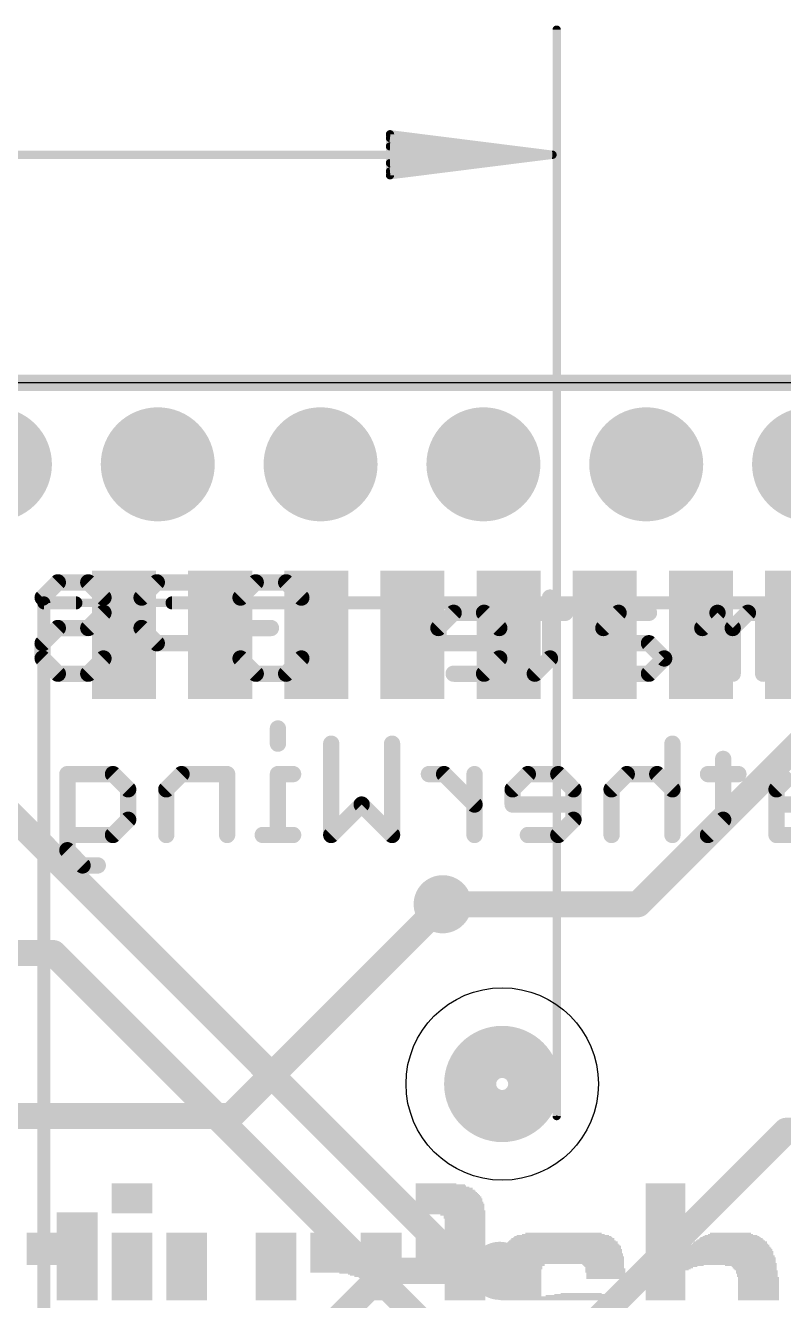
# Model space of a CAD drawing. Extents: x -7.4 to 58.7, y -8.7 to 28.8.
# Drawn here: x 29.69 to 41.51, y 8.55 to 28.43 of the extents above; entities that cross this region are included whole.
import ezdxf

# ---------------------------------------------------------------- set-up
doc = ezdxf.new("R2010")
doc.units = 0
for name, color, linetype in [('1', 12, 'CONTINUOUS'), ('16', 132, 'CONTINUOUS'), ('17', 110, 'CONTINUOUS'), ('18', 110, 'CONTINUOUS'), ('20', 53, 'CONTINUOUS'), ('21', 40, 'CONTINUOUS'), ('22', 6, 'CONTINUOUS'), ('23', 53, 'CONTINUOUS'), ('47', 253, 'CONTINUOUS'), ('51', 253, 'CONTINUOUS')]:
    doc.layers.add(name, color=color, linetype=linetype)

# ---------------------------------------------------------------- blocks, each defined once
blk = doc.blocks.new('ROUNDP')
at = {"const_width": 0.5}
blk.add_lwpolyline([(0, -0.25, 1), (0, 0.25, 1), (0, -0.25)], format="xyb", dxfattribs=at)
blk = doc.blocks.new('RECT')
blk.add_solid([(-0.5, -0.5), (0.5, -0.5), (-0.5, 0.5), (0.5, 0.5)])
blk = doc.blocks.new('ROUNDV')
at = {"const_width": 0.5}
blk.add_lwpolyline([(0, -0.25, 1), (0, 0.25, 1), (0, -0.25)], format="xyb", dxfattribs=at)

msp = doc.modelspace()

# ---------------------------------------------------------------- linework, layer by layer
at = {"layer": '1'}
for points, const_width in [([(50.8, 22.86), (0, 22.86)], 0.254), ([(39.243, 14.732), (41.783, 17.272)], 0.4064), ([(29.083, 16.51), (36.576, 9.017)], 0.4064), ([(36.195, 14.732), (39.243, 14.732)], 0.4064), ([(30.123, 13.97), (28.448, 13.97)], 0.4064), ([(37.223, 6.87), (30.123, 13.97)], 0.4064), ([(37.223, 6.87), (41.553, 11.2)], 0.4064), ([(41.553, 11.2), (47.337, 11.2)], 0.4064), ([(36.576, 9.017), (37.084, 9.017)], 0.4064)]:
    msp.add_lwpolyline(points, dxfattribs=dict(at, const_width=const_width))
at = {"layer": '1', "const_width": 0.2032}
for points in [[(36.195, 14.8336, 1), (36.195, 14.6304)], [(39.243, 14.6304, 1), (39.243, 14.8336)], [(39.1712, 14.8038, 1), (39.3148, 14.6602)], [(30.1948, 14.0418, 1), (30.0512, 13.8982)], [(30.123, 13.8684, 1), (30.123, 14.0716)], [(41.553, 11.3016, 1), (41.553, 11.0984)], [(41.6248, 11.1282, 1), (41.4812, 11.2718)], [(36.576, 9.1186, 1), (36.576, 8.9154)], [(36.5042, 8.9452, 1), (36.6478, 9.0888)], [(37.084, 8.9154, 1), (37.084, 9.1186)]]:
    msp.add_lwpolyline(points, format="xyb", dxfattribs=at)
at = {"layer": '16'}
for points, const_width in [([(50.8, 22.86), (0, 22.86)], 0.254), ([(32.893, 11.43), (36.195, 14.732)], 0.4064), ([(28.448, 11.43), (32.893, 11.43)], 0.4064), ([(35.306, 9.017), (32.639, 6.35)], 0.4064), ([(37.084, 9.017), (35.306, 9.017)], 0.4064)]:
    msp.add_lwpolyline(points, dxfattribs=dict(at, const_width=const_width))
at = {"layer": '16', "const_width": 0.2032}
for points in [[(36.2668, 14.6602, 1), (36.1232, 14.8038)], [(32.8212, 11.5018, 1), (32.9648, 11.3582)], [(32.893, 11.3284, 1), (32.893, 11.5316)], [(35.306, 9.1186, 1), (35.306, 8.9154)], [(35.3778, 8.9452, 1), (35.2342, 9.0888)], [(37.084, 8.9154, 1), (37.084, 9.1186)]]:
    msp.add_lwpolyline(points, format="xyb", dxfattribs=at)
at = {"layer": '20'}
msp.add_line((48.26, 22.86), (2.54, 22.86), dxfattribs=at)
msp.add_circle((37.123, 11.93), 1.5, dxfattribs=at)
at = {"layer": '21', "const_width": 0.2032}
for points in [[(29.973, 3.43), (29.973, 19.43)], [(29.973, 19.43), (30.473, 19.43)], [(31.973, 19.43), (43.973, 19.43)]]:
    msp.add_lwpolyline(points, dxfattribs=at)
at = {"layer": '21', "const_width": 0.1016}
for points in [[(30.0238, 19.43, 1), (29.9222, 19.43)], [(29.973, 19.4808, 1), (29.973, 19.3792)], [(30.473, 19.3792, 1), (30.473, 19.4808)], [(31.973, 19.4808, 1), (31.973, 19.3792)]]:
    msp.add_lwpolyline(points, format="xyb", dxfattribs=at)
at = {"layer": '22', "const_width": 0.254}
for points in [[(29.954, 19.5124), (30.1912, 19.7497)], [(30.1912, 19.7497), (30.6658, 19.7497)], [(30.6658, 19.7497), (30.9031, 19.5124)], [(31.7349, 19.7497), (31.4976, 19.5124)], [(32.4467, 19.7497), (31.7349, 19.7497)], [(32.4467, 18.3261), (32.4467, 19.7497)], [(33.0412, 19.5124), (33.2785, 19.7497)], [(33.2785, 19.7497), (33.753, 19.7497)], [(33.753, 19.7497), (33.9903, 19.5124)], [(30.9031, 19.5124), (30.9031, 19.2752)], [(31.4976, 19.5124), (31.4976, 19.0379)], [(33.9903, 19.5124), (33.9903, 18.5634)], [(37.8693, 19.5124), (37.8693, 18.5634)], [(30.9031, 19.2752), (30.6658, 19.0379)], [(36.3657, 19.2752), (36.1284, 19.0379)], [(36.8402, 19.2752), (36.3657, 19.2752)], [(37.0775, 19.0379), (36.8402, 19.2752)], [(38.1065, 19.2752), (37.632, 19.2752)], [(38.9383, 19.2752), (38.7011, 19.0379)], [(39.4129, 19.2752), (38.9383, 19.2752)], [(40.482, 19.2752), (40.2447, 19.0379)], [(40.7192, 19.0379), (40.482, 19.2752)], [(40.9565, 19.2752), (40.7192, 19.0379)], [(41.1938, 19.2752), (40.9565, 19.2752)], [(41.1938, 18.3261), (41.1938, 19.2752)], [(30.1912, 19.0379), (29.954, 18.8006)], [(30.6658, 19.0379), (30.1912, 19.0379)], [(31.4976, 19.0379), (31.7349, 18.8006)], [(33.0412, 18.5634), (33.0412, 19.0379)], [(33.0412, 19.0379), (33.5157, 19.0379)], [(36.1284, 19.0379), (36.1284, 18.8006)], [(37.0775, 18.5634), (37.0775, 19.0379)], [(38.7011, 19.0379), (38.7011, 18.3261)], [(40.2447, 19.0379), (40.2447, 18.3261)], [(40.7192, 19.0379), (40.7192, 18.3261)], [(29.954, 18.8006), (29.954, 18.5634)], [(31.7349, 18.8006), (32.4467, 18.8006)], [(36.1284, 18.8006), (37.0775, 18.8006)], [(39.4129, 18.8006), (38.7011, 18.8006)], [(39.6502, 18.5634), (39.4129, 18.8006)], [(29.954, 18.5634), (30.1912, 18.3261)], [(30.6658, 18.3261), (30.9031, 18.5634)], [(33.2785, 18.3261), (33.0412, 18.5634)], [(33.9903, 18.5634), (33.753, 18.3261)], [(36.8402, 18.3261), (37.0775, 18.5634)], [(37.8693, 18.5634), (37.632, 18.3261)], [(39.4129, 18.3261), (39.6502, 18.5634)], [(30.1912, 18.3261), (30.6658, 18.3261)], [(33.753, 18.3261), (33.2785, 18.3261)], [(36.3657, 18.3261), (36.8402, 18.3261)], [(38.7011, 18.3261), (39.4129, 18.3261)], [(33.6244, 17.4724), (33.6244, 17.2351)], [(34.4562, 15.8115), (34.4562, 17.2351)], [(35.4052, 17.2351), (35.4052, 15.8115)], [(39.7788, 17.2351), (39.7788, 15.8115)], [(40.5706, 16.9978), (40.5706, 16.0488)], [(30.3399, 15.5742), (30.3399, 16.7606)], [(30.3399, 16.7606), (31.0517, 16.7606)], [(31.0517, 16.7606), (31.289, 16.5233)], [(32.1208, 16.7606), (31.8835, 16.5233)], [(32.8326, 16.7606), (32.1208, 16.7606)], [(32.8326, 15.8115), (32.8326, 16.7606)], [(33.8616, 16.7606), (33.6244, 16.7606)], [(33.6244, 16.7606), (33.6244, 15.8115)], [(36.217, 16.7606), (35.9798, 16.7606)], [(36.6916, 16.286), (36.217, 16.7606)], [(36.6916, 15.8115), (36.6916, 16.7606)], [(37.5234, 16.7606), (37.2861, 16.5233)], [(37.9979, 16.7606), (37.5234, 16.7606)], [(38.2352, 16.5233), (37.9979, 16.7606)], [(39.067, 16.7606), (38.8297, 16.5233)], [(39.5415, 16.7606), (39.067, 16.7606)], [(39.7788, 16.5233), (39.5415, 16.7606)], [(40.8079, 16.7606), (40.3333, 16.7606)], [(41.6397, 16.7606), (41.4024, 16.5233)], [(31.289, 16.5233), (31.289, 16.0488)], [(31.8835, 16.5233), (31.8835, 15.8115)], [(37.2861, 16.5233), (37.2861, 16.286)], [(38.2352, 16.0488), (38.2352, 16.5233)], [(38.8297, 16.5233), (38.8297, 15.8115)], [(41.4024, 16.5233), (41.4024, 15.8115)], [(34.9307, 16.286), (34.4562, 15.8115)], [(35.4052, 15.8115), (34.9307, 16.286)], [(37.2861, 16.286), (38.2352, 16.286)], [(42.1142, 16.286), (41.4024, 16.286)], [(31.289, 16.0488), (31.0517, 15.8115)], [(37.9979, 15.8115), (38.2352, 16.0488)], [(40.5706, 16.0488), (40.3333, 15.8115)], [(31.0517, 15.8115), (30.3399, 15.8115)], [(33.8616, 15.8115), (33.3871, 15.8115)], [(37.5234, 15.8115), (37.9979, 15.8115)], [(41.4024, 15.8115), (42.1142, 15.8115)], [(30.5771, 15.337), (30.3399, 15.5742)], [(30.8144, 15.337), (30.5771, 15.337)]]:
    msp.add_lwpolyline(points, dxfattribs=at)
at = {"layer": '22', "const_width": 0.127}
for points in [[(30.1912, 19.8132, 1), (30.1912, 19.6862)], [(30.2361, 19.7048, 1), (30.1463, 19.7946)], [(30.7107, 19.7946, 1), (30.6209, 19.7048)], [(30.6658, 19.6862, 1), (30.6658, 19.8132)], [(31.7349, 19.8132, 1), (31.7349, 19.6862)], [(31.7798, 19.7048, 1), (31.69, 19.7946)], [(32.5102, 19.7497, 1), (32.3832, 19.7497)], [(32.4467, 19.6862, 1), (32.4467, 19.8132)], [(33.2785, 19.8132, 1), (33.2785, 19.6862)], [(33.3234, 19.7048, 1), (33.2336, 19.7946)], [(33.7979, 19.7946, 1), (33.7081, 19.7048)], [(33.753, 19.6862, 1), (33.753, 19.8132)], [(29.9091, 19.5573, 1), (29.9989, 19.4675)], [(30.9666, 19.5124, 1), (30.8396, 19.5124)], [(30.8582, 19.4675, 1), (30.948, 19.5573)], [(31.5611, 19.5124, 1), (31.4341, 19.5124)], [(31.4527, 19.5573, 1), (31.5425, 19.4675)], [(32.9963, 19.5573, 1), (33.0861, 19.4675)], [(34.0538, 19.5124, 1), (33.9268, 19.5124)], [(33.9454, 19.4675, 1), (34.0352, 19.5573)], [(37.9328, 19.5124, 1), (37.8058, 19.5124)], [(30.8396, 19.2752, 1), (30.9666, 19.2752)], [(30.948, 19.2303, 1), (30.8582, 19.3201)], [(36.3657, 19.3387, 1), (36.3657, 19.2117)], [(36.4106, 19.2303, 1), (36.3208, 19.3201)], [(36.8851, 19.3201, 1), (36.7953, 19.2303)], [(36.8402, 19.2117, 1), (36.8402, 19.3387)], [(37.632, 19.3387, 1), (37.632, 19.2117)], [(38.1065, 19.2117, 1), (38.1065, 19.3387)], [(38.9383, 19.3387, 1), (38.9383, 19.2117)], [(38.9832, 19.2303, 1), (38.8934, 19.3201)], [(39.4129, 19.2117, 1), (39.4129, 19.3387)], [(40.5269, 19.3201, 1), (40.4371, 19.2303)], [(40.5269, 19.2303, 1), (40.4371, 19.3201)], [(40.9565, 19.3387, 1), (40.9565, 19.2117)], [(41.0014, 19.2303, 1), (40.9116, 19.3201)], [(41.2573, 19.2752, 1), (41.1303, 19.2752)], [(41.1938, 19.2117, 1), (41.1938, 19.3387)], [(30.1912, 19.1014, 1), (30.1912, 18.9744)], [(30.2361, 18.993, 1), (30.1463, 19.0828)], [(30.6209, 19.0828, 1), (30.7107, 18.993)], [(30.6658, 18.9744, 1), (30.6658, 19.1014)], [(31.5425, 19.0828, 1), (31.4527, 18.993)], [(31.4341, 19.0379, 1), (31.5611, 19.0379)], [(33.1047, 19.0379, 1), (32.9777, 19.0379)], [(33.0412, 19.1014, 1), (33.0412, 18.9744)], [(33.5157, 18.9744, 1), (33.5157, 19.1014)], [(36.1919, 19.0379, 1), (36.0649, 19.0379)], [(36.0835, 19.0828, 1), (36.1733, 18.993)], [(37.141, 19.0379, 1), (37.014, 19.0379)], [(37.0326, 18.993, 1), (37.1224, 19.0828)], [(38.7646, 19.0379, 1), (38.6376, 19.0379)], [(38.6562, 19.0828, 1), (38.746, 18.993)], [(40.3082, 19.0379, 1), (40.1812, 19.0379)], [(40.1998, 19.0828, 1), (40.2896, 18.993)], [(40.7827, 19.0379, 1), (40.6557, 19.0379)], [(40.6743, 19.0828, 1), (40.7641, 18.993)], [(40.6743, 18.993, 1), (40.7641, 19.0828)], [(30.0175, 18.8006, 1), (29.8905, 18.8006)], [(29.9091, 18.8455, 1), (29.9989, 18.7557)], [(31.7349, 18.8641, 1), (31.7349, 18.7371)], [(31.69, 18.7557, 1), (31.7798, 18.8455)], [(32.4467, 18.7371, 1), (32.4467, 18.8641)], [(36.1284, 18.8641, 1), (36.1284, 18.7371)], [(37.0775, 18.7371, 1), (37.0775, 18.8641)], [(38.7011, 18.8641, 1), (38.7011, 18.7371)], [(39.4578, 18.8455, 1), (39.368, 18.7557)], [(39.4129, 18.7371, 1), (39.4129, 18.8641)], [(29.9989, 18.6083, 1), (29.9091, 18.5185)], [(30.948, 18.5185, 1), (30.8582, 18.6083)], [(33.0861, 18.6083, 1), (32.9963, 18.5185)], [(34.0352, 18.5185, 1), (33.9454, 18.6083)], [(36.0649, 18.8006, 1), (36.1919, 18.8006)], [(37.1224, 18.5185, 1), (37.0326, 18.6083)], [(37.9142, 18.5185, 1), (37.8244, 18.6083)], [(39.6951, 18.5185, 1), (39.6053, 18.6083)], [(29.8905, 18.5634, 1), (30.0175, 18.5634)], [(32.9777, 18.5634, 1), (33.1047, 18.5634)], [(33.9268, 18.5634, 1), (34.0538, 18.5634)], [(37.014, 18.5634, 1), (37.141, 18.5634)], [(37.8058, 18.5634, 1), (37.9328, 18.5634)], [(39.6053, 18.5185, 1), (39.6951, 18.6083)], [(30.1912, 18.3896, 1), (30.1912, 18.2626)], [(30.1463, 18.2812, 1), (30.2361, 18.371)], [(30.6209, 18.371, 1), (30.7107, 18.2812)], [(30.6658, 18.2626, 1), (30.6658, 18.3896)], [(32.3832, 18.3261, 1), (32.5102, 18.3261)], [(33.2785, 18.3896, 1), (33.2785, 18.2626)], [(33.2336, 18.2812, 1), (33.3234, 18.371)], [(33.7081, 18.371, 1), (33.7979, 18.2812)], [(33.753, 18.2626, 1), (33.753, 18.3896)], [(36.3657, 18.3896, 1), (36.3657, 18.2626)], [(36.7953, 18.371, 1), (36.8851, 18.2812)], [(36.8402, 18.2626, 1), (36.8402, 18.3896)], [(37.5871, 18.371, 1), (37.6769, 18.2812)], [(38.7011, 18.3896, 1), (38.7011, 18.2626)], [(38.6376, 18.3261, 1), (38.7646, 18.3261)], [(39.368, 18.371, 1), (39.4578, 18.2812)], [(39.4129, 18.2626, 1), (39.4129, 18.3896)], [(40.1812, 18.3261, 1), (40.3082, 18.3261)], [(40.6557, 18.3261, 1), (40.7827, 18.3261)], [(41.1303, 18.3261, 1), (41.2573, 18.3261)], [(33.6879, 17.4724, 1), (33.5609, 17.4724)], [(33.5609, 17.2351, 1), (33.6879, 17.2351)], [(34.5197, 17.2351, 1), (34.3927, 17.2351)], [(35.4687, 17.2351, 1), (35.3417, 17.2351)], [(39.8423, 17.2351, 1), (39.7153, 17.2351)], [(40.6341, 16.9978, 1), (40.5071, 16.9978)], [(30.4034, 16.7606, 1), (30.2764, 16.7606)], [(30.3399, 16.8241, 1), (30.3399, 16.6971)], [(31.0966, 16.8055, 1), (31.0068, 16.7157)], [(31.0517, 16.6971, 1), (31.0517, 16.8241)], [(32.1208, 16.8241, 1), (32.1208, 16.6971)], [(32.1657, 16.7157, 1), (32.0759, 16.8055)], [(32.8961, 16.7606, 1), (32.7691, 16.7606)], [(32.8326, 16.6971, 1), (32.8326, 16.8241)], [(33.6244, 16.8241, 1), (33.6244, 16.6971)], [(33.6879, 16.7606, 1), (33.5609, 16.7606)], [(33.8616, 16.6971, 1), (33.8616, 16.8241)], [(35.9798, 16.8241, 1), (35.9798, 16.6971)], [(36.2619, 16.8055, 1), (36.1721, 16.7157)], [(36.217, 16.6971, 1), (36.217, 16.8241)], [(36.7551, 16.7606, 1), (36.6281, 16.7606)], [(37.5234, 16.8241, 1), (37.5234, 16.6971)], [(37.5683, 16.7157, 1), (37.4785, 16.8055)], [(38.0428, 16.8055, 1), (37.953, 16.7157)], [(37.9979, 16.6971, 1), (37.9979, 16.8241)], [(39.067, 16.8241, 1), (39.067, 16.6971)], [(39.1119, 16.7157, 1), (39.0221, 16.8055)], [(39.5864, 16.8055, 1), (39.4966, 16.7157)], [(39.5415, 16.6971, 1), (39.5415, 16.8241)], [(40.3333, 16.8241, 1), (40.3333, 16.6971)], [(40.8079, 16.6971, 1), (40.8079, 16.8241)], [(31.3525, 16.5233, 1), (31.2255, 16.5233)], [(31.2441, 16.4784, 1), (31.3339, 16.5682)], [(31.947, 16.5233, 1), (31.82, 16.5233)], [(31.8386, 16.5682, 1), (31.9284, 16.4784)], [(37.3496, 16.5233, 1), (37.2226, 16.5233)], [(37.2412, 16.5682, 1), (37.331, 16.4784)], [(38.2987, 16.5233, 1), (38.1717, 16.5233)], [(38.1903, 16.4784, 1), (38.2801, 16.5682)], [(38.8932, 16.5233, 1), (38.7662, 16.5233)], [(38.7848, 16.5682, 1), (38.8746, 16.4784)], [(39.7339, 16.4784, 1), (39.8237, 16.5682)], [(41.4659, 16.5233, 1), (41.3389, 16.5233)], [(41.3575, 16.5682, 1), (41.4473, 16.4784)], [(34.9756, 16.3309, 1), (34.8858, 16.2411)], [(34.9756, 16.2411, 1), (34.8858, 16.3309)], [(36.6467, 16.2411, 1), (36.7365, 16.3309)], [(37.2861, 16.3495, 1), (37.2861, 16.2225)], [(37.2226, 16.286, 1), (37.3496, 16.286)], [(38.2352, 16.2225, 1), (38.2352, 16.3495)], [(41.4024, 16.3495, 1), (41.4024, 16.2225)], [(31.2255, 16.0488, 1), (31.3525, 16.0488)], [(31.3339, 16.0039, 1), (31.2441, 16.0937)], [(38.1717, 16.0488, 1), (38.2987, 16.0488)], [(38.2801, 16.0039, 1), (38.1903, 16.0937)], [(40.5071, 16.0488, 1), (40.6341, 16.0488)], [(40.6155, 16.0039, 1), (40.5257, 16.0937)], [(30.3399, 15.875, 1), (30.3399, 15.748)], [(31.0068, 15.8564, 1), (31.0966, 15.7666)], [(31.0517, 15.748, 1), (31.0517, 15.875)], [(33.3871, 15.875, 1), (33.3871, 15.748)], [(33.8616, 15.748, 1), (33.8616, 15.875)], [(34.4113, 15.8564, 1), (34.5011, 15.7666)], [(35.3603, 15.7666, 1), (35.4501, 15.8564)], [(37.5234, 15.875, 1), (37.5234, 15.748)], [(37.953, 15.8564, 1), (38.0428, 15.7666)], [(37.9979, 15.748, 1), (37.9979, 15.875)], [(40.2884, 15.8564, 1), (40.3782, 15.7666)], [(41.4024, 15.875, 1), (41.4024, 15.748)], [(31.82, 15.8115, 1), (31.947, 15.8115)], [(32.7691, 15.8115, 1), (32.8961, 15.8115)], [(33.5609, 15.8115, 1), (33.6879, 15.8115)], [(34.3927, 15.8115, 1), (34.5197, 15.8115)], [(35.3417, 15.8115, 1), (35.4687, 15.8115)], [(36.6281, 15.8115, 1), (36.7551, 15.8115)], [(38.7662, 15.8115, 1), (38.8932, 15.8115)], [(39.7153, 15.8115, 1), (39.8423, 15.8115)], [(41.3389, 15.8115, 1), (41.4659, 15.8115)], [(30.3848, 15.6191, 1), (30.295, 15.5293)], [(30.2764, 15.5742, 1), (30.4034, 15.5742)], [(30.5771, 15.4005, 1), (30.5771, 15.2735)], [(30.5322, 15.2921, 1), (30.622, 15.3819)], [(30.8144, 15.2735, 1), (30.8144, 15.4005)]]:
    msp.add_lwpolyline(points, format="xyb", dxfattribs=at)
at = {"layer": '23'}
msp.add_point((37.973, 11.43), dxfattribs=at)
at = {"layer": '47', "const_width": 0.13}
for points in [[(37.973, 11.43), (37.973, 28.366)], [(37.908, 26.416), (35.373, 26.7352)], [(35.373, 26.7352), (35.373, 26.0968)], [(37.908, 26.416), (35.373, 26.676)], [(0.065, 26.416), (37.908, 26.416)], [(37.908, 26.416), (35.373, 26.546)], [(35.373, 26.0968), (37.908, 26.416)], [(35.373, 26.286), (37.908, 26.416)], [(35.373, 26.156), (37.908, 26.416)]]:
    msp.add_lwpolyline(points, dxfattribs=at)
at = {"layer": '47', "const_width": 0.065}
for points in [[(38.0055, 28.366, 1), (37.9405, 28.366)], [(35.3771, 26.7675, 1), (35.3689, 26.703)], [(35.4055, 26.7352, 1), (35.3405, 26.7352)], [(35.3763, 26.7083, 1), (35.3697, 26.6437)], [(35.3747, 26.5785, 1), (35.3713, 26.5135)], [(37.9121, 26.3838, 1), (37.9039, 26.4482)], [(37.9039, 26.3838, 1), (37.9121, 26.4482)], [(37.9113, 26.3837, 1), (37.9047, 26.4483)], [(37.9047, 26.3837, 1), (37.9113, 26.4483)], [(37.9063, 26.3835, 1), (37.9097, 26.4485)], [(37.9097, 26.3835, 1), (37.9063, 26.4485)], [(37.908, 26.3835, 1), (37.908, 26.4485)], [(35.3713, 26.3185, 1), (35.3747, 26.2535)], [(35.3697, 26.1883, 1), (35.3763, 26.1237)], [(35.3689, 26.129, 1), (35.3771, 26.0645)], [(35.3405, 26.0968, 1), (35.4055, 26.0968)], [(37.9405, 11.43, 1), (38.0055, 11.43)]]:
    msp.add_lwpolyline(points, format="xyb", dxfattribs=at)
at = {"layer": '51'}
for points, const_width in [([(29.973, 3.43), (29.973, 19.43)], 0.2032), ([(29.973, 19.43), (45.973, 19.43)], 0.127)]:
    msp.add_lwpolyline(points, dxfattribs=dict(at, const_width=const_width))
for points, const_width in [([(30.0238, 19.43, 1), (29.9222, 19.43)], 0.1016), ([(29.973, 19.4617, 1), (29.973, 19.3983)], 0.0635), ([(37.123, 11.43, 1), (37.123, 12.43, 1), (37.123, 11.43)], 0.8128)]:
    msp.add_lwpolyline(points, format="xyb", dxfattribs=dict(at, const_width=const_width))

# ---------------------------------------------------------------- block references
at = {"layer": '1', "xscale": 2, "rotation": 270}
for p in [(31.223, 18.93), (32.723, 18.93), (34.223, 18.93), (35.723, 18.93), (37.223, 18.93), (38.723, 18.93), (40.223, 18.93), (41.723, 18.93)]:
    msp.add_blockref('RECT', p, dxfattribs=at)
at = {"layer": '17', "xscale": 1.778, "yscale": 1.778}
for p in [(29.21, 21.59), (29.21, 21.59), (31.75, 21.59), (31.75, 21.59), (34.29, 21.59), (34.29, 21.59), (36.83, 21.59), (36.83, 21.59), (39.37, 21.59), (39.37, 21.59), (41.91, 21.59), (41.91, 21.59)]:
    msp.add_blockref('ROUNDP', p, dxfattribs=at)
at = {"layer": '18', "xscale": 0.9064, "yscale": 0.9064}
for p in [(36.195, 14.732), (36.195, 14.732), (37.084, 9.017), (37.084, 9.017)]:
    msp.add_blockref('ROUNDV', p, dxfattribs=at)
at = {"layer": '22', "rotation": 180}
for p, xscale, yscale in [((31.3469, 10.3734), 0.637, 0.0167), ((31.3469, 10.3566), 0.637, 0.0168), ((31.3469, 10.3399), 0.637, 0.0167), ((36.1581, 10.3566), 0.7711, 0.0168), ((36.0911, 10.3734), 0.637, 0.0167), ((36.1666, 10.3399), 0.7879, 0.0167), ((39.6703, 10.3734), 0.6203, 0.0167), ((39.6703, 10.3566), 0.6203, 0.0168), ((39.6703, 10.3399), 0.6203, 0.0167), ((31.3469, 10.3231), 0.637, 0.0168), ((31.3469, 10.3063), 0.637, 0.0168), ((31.3469, 10.2896), 0.637, 0.0167), ((31.3469, 10.2728), 0.637, 0.0168), ((31.3469, 10.256), 0.637, 0.0168), ((31.3469, 10.2393), 0.637, 0.0167), ((31.3469, 10.2225), 0.637, 0.0168), ((31.3469, 10.2057), 0.637, 0.0168), ((31.3469, 10.189), 0.637, 0.0167), ((31.3469, 10.1722), 0.637, 0.0168), ((31.3469, 10.1554), 0.637, 0.0168), ((31.3469, 10.1387), 0.637, 0.0167), ((36.2587, 10.2225), 0.9723, 0.0168), ((36.1917, 10.3231), 0.8382, 0.0168), ((36.2336, 10.2728), 0.922, 0.0168), ((36.242, 10.256), 0.9388, 0.0168), ((36.2504, 10.2393), 0.9555, 0.0167), ((36.2755, 10.189), 1.0058, 0.0167), ((36.2839, 10.1722), 1.0226, 0.0168), ((36.2839, 10.1554), 1.0226, 0.0168), ((36.2923, 10.1387), 1.0394, 0.0167), ((36.2169, 10.3063), 0.8885, 0.0168), ((36.2169, 10.2896), 0.8885, 0.0167), ((36.2672, 10.2057), 0.9891, 0.0168), ((39.6703, 10.3231), 0.6203, 0.0168), ((39.6703, 10.3063), 0.6203, 0.0168), ((39.6703, 10.2896), 0.6203, 0.0167), ((39.6703, 10.2728), 0.6203, 0.0168), ((39.6703, 10.256), 0.6203, 0.0168), ((39.6703, 10.2393), 0.6203, 0.0167), ((39.6703, 10.2225), 0.6203, 0.0168), ((39.6703, 10.2057), 0.6203, 0.0168), ((39.6703, 10.189), 0.6203, 0.0167), ((39.6703, 10.1722), 0.6203, 0.0168), ((39.6703, 10.1554), 0.6203, 0.0168), ((39.6703, 10.1387), 0.6203, 0.0167), ((31.3469, 10.1219), 0.637, 0.0168), ((31.3469, 10.1052), 0.637, 0.0167), ((31.3469, 10.0884), 0.637, 0.0168), ((31.3469, 10.0716), 0.637, 0.0168), ((31.3469, 10.0549), 0.637, 0.0167), ((31.3469, 10.0381), 0.637, 0.0168), ((31.3469, 10.0213), 0.637, 0.0168), ((31.3469, 10.0046), 0.637, 0.0167), ((31.3469, 9.9878), 0.637, 0.0168), ((31.3469, 9.971), 0.637, 0.0168), ((31.3469, 9.9543), 0.637, 0.0167), ((31.3469, 9.9375), 0.637, 0.0168), ((36.309, 10.0549), 1.0729, 0.0167), ((36.309, 10.0381), 1.0729, 0.0168), ((36.309, 10.0213), 1.0729, 0.0168), ((36.309, 10.0046), 1.0729, 0.0167), ((36.309, 9.9878), 1.0729, 0.0168), ((36.309, 9.971), 1.0729, 0.0168), ((36.2923, 10.1219), 1.0394, 0.0168), ((36.2923, 10.1052), 1.0394, 0.0167), ((36.3007, 10.0884), 1.0561, 0.0168), ((36.3007, 10.0716), 1.0561, 0.0168), ((36.3175, 9.9543), 1.0897, 0.0167), ((36.3175, 9.9375), 1.0897, 0.0168), ((39.6703, 10.1219), 0.6203, 0.0168), ((39.6703, 10.1052), 0.6203, 0.0167), ((39.6703, 10.0884), 0.6203, 0.0168), ((39.6703, 10.0716), 0.6203, 0.0168), ((39.6703, 10.0549), 0.6203, 0.0167), ((39.6703, 10.0381), 0.6203, 0.0168), ((39.6703, 10.0213), 0.6203, 0.0168), ((39.6703, 10.0046), 0.6203, 0.0167), ((39.6703, 9.9878), 0.6203, 0.0168), ((39.6703, 9.971), 0.6203, 0.0168), ((39.6703, 9.9543), 0.6203, 0.0167), ((39.6703, 9.9375), 0.6203, 0.0168), ((30.492, 9.9207), 0.6371, 0.0167), ((30.492, 9.904), 0.6371, 0.0168), ((30.492, 9.8872), 0.6371, 0.0168), ((30.492, 9.8704), 0.6371, 0.0167), ((30.492, 9.8537), 0.6371, 0.0168), ((30.492, 9.8369), 0.6371, 0.0168), ((30.492, 9.8201), 0.6371, 0.0167), ((30.492, 9.8034), 0.6371, 0.0168), ((30.492, 9.7866), 0.6371, 0.0168), ((30.492, 9.7698), 0.6371, 0.0167), ((30.492, 9.7531), 0.6371, 0.0168), ((30.492, 9.7363), 0.6371, 0.0168), ((31.3469, 9.9207), 0.637, 0.0167), ((36.3175, 9.9207), 1.0897, 0.0167), ((36.3175, 9.904), 1.0897, 0.0168), ((36.5102, 9.8872), 0.7041, 0.0168), ((36.5354, 9.8704), 0.6538, 0.0167), ((36.5354, 9.8537), 0.6538, 0.0168), ((36.5354, 9.8369), 0.6538, 0.0168), ((36.5438, 9.8201), 0.6371, 0.0167), ((36.5438, 9.8034), 0.6371, 0.0168), ((36.5438, 9.7866), 0.6371, 0.0168), ((36.5438, 9.7698), 0.6371, 0.0167), ((36.5438, 9.7531), 0.6371, 0.0168), ((36.5438, 9.7363), 0.6371, 0.0168), ((39.6703, 9.9207), 0.6203, 0.0167), ((39.6703, 9.904), 0.6203, 0.0168), ((39.6703, 9.8872), 0.6203, 0.0168), ((39.6703, 9.8704), 0.6203, 0.0167), ((39.6703, 9.8537), 0.6203, 0.0168), ((39.6703, 9.8369), 0.6203, 0.0168), ((39.6703, 9.8201), 0.6203, 0.0167), ((39.6703, 9.8034), 0.6203, 0.0168), ((39.6703, 9.7866), 0.6203, 0.0168), ((39.6703, 9.7698), 0.6203, 0.0167), ((39.6703, 9.7531), 0.6203, 0.0168), ((39.6703, 9.7363), 0.6203, 0.0168), ((30.2573, 9.6022), 1.1065, 0.0168), ((30.2573, 9.5854), 1.1065, 0.0167), ((30.2573, 9.5687), 1.1065, 0.0168), ((30.2573, 9.5519), 1.1065, 0.0168), ((30.2573, 9.5351), 1.1065, 0.0167), ((30.492, 9.7195), 0.6371, 0.0167), ((30.492, 9.7028), 0.6371, 0.0168), ((30.492, 9.686), 0.6371, 0.0167), ((30.492, 9.6693), 0.6371, 0.0168), ((30.492, 9.6525), 0.6371, 0.0168), ((30.492, 9.6357), 0.6371, 0.0167), ((30.492, 9.619), 0.6371, 0.0168), ((31.3469, 9.6022), 0.637, 0.0168), ((31.3469, 9.5854), 0.637, 0.0167), ((31.3469, 9.5687), 0.637, 0.0168), ((31.3469, 9.5519), 0.637, 0.0168), ((31.3469, 9.5351), 0.637, 0.0167), ((32.2019, 9.6022), 0.6371, 0.0168), ((32.2019, 9.5854), 0.6371, 0.0167), ((32.2019, 9.5687), 0.6371, 0.0168), ((32.2019, 9.5519), 0.6371, 0.0168), ((32.2019, 9.5351), 0.6371, 0.0167), ((33.5933, 9.6022), 0.637, 0.0168), ((33.5933, 9.5854), 0.637, 0.0167), ((33.5933, 9.5687), 0.637, 0.0168), ((33.5933, 9.5519), 0.637, 0.0168), ((33.5933, 9.5351), 0.637, 0.0167), ((34.3225, 9.6022), 0.3856, 0.0168), ((34.3309, 9.5854), 0.4024, 0.0167), ((34.3728, 9.5519), 0.4862, 0.0168), ((34.3811, 9.5351), 0.5029, 0.0167), ((34.3561, 9.5687), 0.4527, 0.0168), ((35.2362, 9.6022), 0.6371, 0.0168), ((35.2362, 9.5854), 0.6371, 0.0167), ((35.2362, 9.5687), 0.6371, 0.0168), ((35.2362, 9.5519), 0.6371, 0.0168), ((35.2362, 9.5351), 0.6371, 0.0167), ((36.3175, 9.6022), 1.0897, 0.0168), ((36.3175, 9.5854), 1.0897, 0.0167), ((36.3175, 9.5687), 1.0897, 0.0168), ((36.3175, 9.5519), 1.0897, 0.0168), ((36.3175, 9.5351), 1.0897, 0.0167), ((36.5438, 9.7195), 0.6371, 0.0167), ((36.5438, 9.7028), 0.6371, 0.0168), ((36.5438, 9.686), 0.6371, 0.0167), ((36.5438, 9.6693), 0.6371, 0.0168), ((36.5438, 9.6525), 0.6371, 0.0168), ((36.5438, 9.6357), 0.6371, 0.0167), ((36.5438, 9.619), 0.6371, 0.0168), ((38.0693, 9.5351), 1.5423, 0.0167), ((38.0693, 9.5519), 1.5087, 0.0168), ((38.0693, 9.5687), 1.4417, 0.0168), ((38.0776, 9.5854), 1.2909, 0.0167), ((38.0776, 9.6022), 1.1903, 0.0168), ((39.6703, 9.7195), 0.6203, 0.0167), ((39.6703, 9.7028), 0.6203, 0.0168), ((39.6703, 9.686), 0.6203, 0.0167), ((39.6703, 9.6693), 0.6203, 0.0168), ((39.6703, 9.6525), 0.6203, 0.0168), ((39.6703, 9.6357), 0.6203, 0.0167), ((39.6703, 9.619), 0.6203, 0.0168), ((39.6703, 9.6022), 0.6203, 0.0168), ((39.6703, 9.5854), 0.6203, 0.0167), ((39.6703, 9.5687), 0.6203, 0.0168), ((39.6703, 9.5519), 0.6203, 0.0168), ((39.6703, 9.5351), 0.6203, 0.0167), ((40.6845, 9.5351), 0.9387, 0.0167), ((40.6928, 9.5519), 0.8885, 0.0168), ((40.6928, 9.5687), 0.8214, 0.0168), ((40.6845, 9.5854), 0.7041, 0.0167), ((40.6845, 9.6022), 0.6371, 0.0168), ((30.2573, 9.5184), 1.1065, 0.0168), ((30.2573, 9.5016), 1.1065, 0.0167), ((30.2573, 9.4849), 1.1065, 0.0168), ((30.2573, 9.4681), 1.1065, 0.0168), ((30.2573, 9.4513), 1.1065, 0.0167), ((30.2573, 9.4346), 1.1065, 0.0168), ((30.2573, 9.4178), 1.1065, 0.0168), ((30.2573, 9.401), 1.1065, 0.0167), ((30.2573, 9.3843), 1.1065, 0.0168), ((30.2573, 9.3675), 1.1065, 0.0168), ((30.2573, 9.3507), 1.1065, 0.0167), ((30.2573, 9.334), 1.1065, 0.0168), ((31.3469, 9.5184), 0.637, 0.0168), ((31.3469, 9.5016), 0.637, 0.0167), ((31.3469, 9.4849), 0.637, 0.0168), ((31.3469, 9.4681), 0.637, 0.0168), ((31.3469, 9.4513), 0.637, 0.0167), ((31.3469, 9.4346), 0.637, 0.0168), ((31.3469, 9.4178), 0.637, 0.0168), ((31.3469, 9.401), 0.637, 0.0167), ((31.3469, 9.3843), 0.637, 0.0168), ((31.3469, 9.3675), 0.637, 0.0168), ((31.3469, 9.3507), 0.637, 0.0167), ((31.3469, 9.334), 0.637, 0.0168), ((32.2019, 9.5184), 0.6371, 0.0168), ((32.2019, 9.5016), 0.6371, 0.0167), ((32.2019, 9.4849), 0.6371, 0.0168), ((32.2019, 9.4681), 0.6371, 0.0168), ((32.2019, 9.4513), 0.6371, 0.0167), ((32.2019, 9.4346), 0.6371, 0.0168), ((32.2019, 9.4178), 0.6371, 0.0168), ((32.2019, 9.401), 0.6371, 0.0167), ((32.2019, 9.3843), 0.6371, 0.0168), ((32.2019, 9.3675), 0.6371, 0.0168), ((32.2019, 9.3507), 0.6371, 0.0167), ((32.2019, 9.334), 0.6371, 0.0168), ((33.5933, 9.5184), 0.637, 0.0168), ((33.5933, 9.5016), 0.637, 0.0167), ((33.5933, 9.4849), 0.637, 0.0168), ((33.5933, 9.4681), 0.637, 0.0168), ((33.5933, 9.4513), 0.637, 0.0167), ((33.5933, 9.4346), 0.637, 0.0168), ((33.5933, 9.4178), 0.637, 0.0168), ((33.5933, 9.401), 0.637, 0.0167), ((33.5933, 9.3843), 0.637, 0.0168), ((33.5933, 9.3675), 0.637, 0.0168), ((33.5933, 9.3507), 0.637, 0.0167), ((33.5933, 9.334), 0.637, 0.0168), ((34.4314, 9.4513), 0.6035, 0.0167), ((34.4398, 9.4346), 0.6203, 0.0168), ((34.4817, 9.3507), 0.7041, 0.0167), ((34.4901, 9.334), 0.7209, 0.0168), ((34.4063, 9.4849), 0.5532, 0.0168), ((34.4231, 9.4681), 0.5868, 0.0168), ((34.4566, 9.401), 0.6538, 0.0167), ((34.465, 9.3843), 0.6706, 0.0168), ((34.398, 9.5184), 0.5365, 0.0168), ((34.398, 9.5016), 0.5365, 0.0167), ((34.4483, 9.4178), 0.6371, 0.0168), ((34.4734, 9.3675), 0.6873, 0.0168), ((35.2362, 9.5184), 0.6371, 0.0168), ((35.2362, 9.5016), 0.6371, 0.0167), ((35.2362, 9.4849), 0.6371, 0.0168), ((35.2362, 9.4681), 0.6371, 0.0168), ((35.2362, 9.4513), 0.6371, 0.0167), ((35.2362, 9.4346), 0.6371, 0.0168), ((35.2362, 9.4178), 0.6371, 0.0168), ((35.2362, 9.401), 0.6371, 0.0167), ((35.2362, 9.3843), 0.6371, 0.0168), ((35.2362, 9.3675), 0.6371, 0.0168), ((35.2362, 9.3507), 0.6371, 0.0167), ((35.2362, 9.334), 0.6371, 0.0168), ((36.3175, 9.5184), 1.0897, 0.0168), ((36.3175, 9.5016), 1.0897, 0.0167), ((36.3175, 9.4849), 1.0897, 0.0168), ((36.3175, 9.4681), 1.0897, 0.0168), ((36.3175, 9.4513), 1.0897, 0.0167), ((36.3175, 9.4346), 1.0897, 0.0168), ((36.3175, 9.4178), 1.0897, 0.0168), ((36.3175, 9.401), 1.0897, 0.0167), ((36.3175, 9.3843), 1.0897, 0.0168), ((36.3175, 9.3675), 1.0897, 0.0168), ((36.3175, 9.3507), 1.0897, 0.0167), ((36.3175, 9.334), 1.0897, 0.0168), ((38.0609, 9.334), 1.8608, 0.0168), ((38.0609, 9.3843), 1.8273, 0.0168), ((38.0609, 9.3675), 1.8273, 0.0168), ((38.0693, 9.3507), 1.8441, 0.0167), ((38.0609, 9.4178), 1.7938, 0.0168), ((38.0693, 9.401), 1.8105, 0.0167), ((38.0609, 9.4346), 1.7602, 0.0168), ((38.0609, 9.4513), 1.7267, 0.0167), ((38.0693, 9.4681), 1.7099, 0.0168), ((38.0609, 9.4849), 1.6596, 0.0168), ((38.0609, 9.5016), 1.6261, 0.0167), ((38.0693, 9.5184), 1.6093, 0.0168), ((39.6703, 9.5184), 0.6203, 0.0168), ((39.6703, 9.5016), 0.6203, 0.0167), ((39.6703, 9.4849), 0.6203, 0.0168), ((39.6703, 9.4681), 0.6203, 0.0168), ((39.6703, 9.4513), 0.6203, 0.0167), ((39.6703, 9.4346), 0.6203, 0.0168), ((39.6703, 9.4178), 0.6203, 0.0168), ((39.6703, 9.401), 0.6203, 0.0167), ((39.6703, 9.3843), 0.6203, 0.0168), ((40.3408, 9.3675), 1.9614, 0.0168), ((40.3492, 9.3507), 1.9781, 0.0167), ((40.3492, 9.334), 1.9781, 0.0168), ((40.6593, 9.3843), 1.2908, 0.0168), ((40.6594, 9.401), 1.2573, 0.0167), ((40.6677, 9.4178), 1.2406, 0.0168), ((40.6761, 9.4346), 1.1903, 0.0168), ((40.6761, 9.4513), 1.1567, 0.0167), ((40.6845, 9.4681), 1.1399, 0.0168), ((40.6845, 9.4849), 1.0729, 0.0168), ((40.6845, 9.5016), 1.0393, 0.0167), ((40.6928, 9.5184), 0.9891, 0.0168), ((30.2573, 9.3172), 1.1065, 0.0168), ((30.2573, 9.3004), 1.1065, 0.0167), ((30.2573, 9.2837), 1.1065, 0.0168), ((30.2573, 9.2669), 1.1065, 0.0167), ((30.2573, 9.2502), 1.1065, 0.0168), ((30.2573, 9.2334), 1.1065, 0.0168), ((30.2573, 9.2166), 1.1065, 0.0167), ((30.2573, 9.1999), 1.1065, 0.0168), ((30.2573, 9.1831), 1.1065, 0.0168), ((30.2573, 9.1663), 1.1065, 0.0167), ((30.2573, 9.1496), 1.1065, 0.0168), ((31.3469, 9.3172), 0.637, 0.0168), ((31.3469, 9.3004), 0.637, 0.0167), ((31.3469, 9.2837), 0.637, 0.0168), ((31.3469, 9.2669), 0.637, 0.0167), ((31.3469, 9.2502), 0.637, 0.0168), ((31.3469, 9.2334), 0.637, 0.0168), ((31.3469, 9.2166), 0.637, 0.0167), ((31.3469, 9.1999), 0.637, 0.0168), ((31.3469, 9.1831), 0.637, 0.0168), ((31.3469, 9.1663), 0.637, 0.0167), ((31.3469, 9.1496), 0.637, 0.0168), ((32.2019, 9.3172), 0.6371, 0.0168), ((32.2019, 9.3004), 0.6371, 0.0167), ((32.2019, 9.2837), 0.6371, 0.0168), ((32.2019, 9.2669), 0.6371, 0.0167), ((32.2019, 9.2502), 0.6371, 0.0168), ((32.2019, 9.2334), 0.6371, 0.0168), ((32.2019, 9.2166), 0.6371, 0.0167), ((32.2019, 9.1999), 0.6371, 0.0168), ((32.2019, 9.1831), 0.6371, 0.0168), ((32.2019, 9.1663), 0.6371, 0.0167), ((32.2019, 9.1496), 0.6371, 0.0168), ((33.5933, 9.3172), 0.637, 0.0168), ((33.5933, 9.3004), 0.637, 0.0167), ((33.5933, 9.2837), 0.637, 0.0168), ((33.5933, 9.2669), 0.637, 0.0167), ((33.5933, 9.2502), 0.637, 0.0168), ((33.5933, 9.2334), 0.637, 0.0168), ((33.5933, 9.2166), 0.637, 0.0167), ((33.5933, 9.1999), 0.637, 0.0168), ((33.5933, 9.1831), 0.637, 0.0168), ((33.5933, 9.1663), 0.637, 0.0167), ((33.5933, 9.1496), 0.637, 0.0168), ((34.4985, 9.3172), 0.7376, 0.0168), ((34.5069, 9.3004), 0.7544, 0.0167), ((34.5153, 9.2837), 0.7712, 0.0168), ((34.8422, 9.2669), 1.425, 0.0167), ((34.8422, 9.2502), 1.425, 0.0168), ((34.8422, 9.2334), 1.425, 0.0168), ((34.8422, 9.2166), 1.425, 0.0167), ((34.8422, 9.1999), 1.425, 0.0168), ((34.8422, 9.1831), 1.425, 0.0168), ((34.8422, 9.1663), 1.425, 0.0167), ((34.8422, 9.1496), 1.425, 0.0168), ((35.2362, 9.3172), 0.6371, 0.0168), ((35.2362, 9.3004), 0.6371, 0.0167), ((35.2362, 9.2837), 0.6371, 0.0168), ((36.3175, 9.3172), 1.0897, 0.0168), ((36.3175, 9.3004), 1.0897, 0.0167), ((36.3175, 9.2837), 1.0897, 0.0168), ((36.3175, 9.2669), 1.0897, 0.0167), ((36.3175, 9.2502), 1.0897, 0.0168), ((36.3175, 9.2334), 1.0897, 0.0168), ((36.3175, 9.2166), 1.0897, 0.0167), ((36.3175, 9.1999), 1.0897, 0.0168), ((36.3175, 9.1831), 1.0897, 0.0168), ((36.3175, 9.1663), 1.0897, 0.0167), ((36.3175, 9.1496), 1.0897, 0.0168), ((38.0609, 9.1831), 1.9278, 0.0168), ((38.0609, 9.1663), 1.9278, 0.0167), ((38.0609, 9.1496), 1.9278, 0.0168), ((38.0525, 9.3004), 1.8776, 0.0167), ((38.0609, 9.2837), 1.8943, 0.0168), ((38.0609, 9.2669), 1.8943, 0.0167), ((38.0609, 9.2502), 1.8943, 0.0168), ((38.0693, 9.2334), 1.9111, 0.0168), ((38.0693, 9.2166), 1.9111, 0.0167), ((38.0693, 9.1999), 1.9111, 0.0168), ((38.0609, 9.3172), 1.8608, 0.0168), ((40.3576, 9.3172), 1.9949, 0.0168), ((40.3576, 9.3004), 1.9949, 0.0167), ((40.3576, 9.2837), 1.9949, 0.0168), ((40.3576, 9.2669), 1.9949, 0.0167), ((40.366, 9.2502), 2.0117, 0.0168), ((40.366, 9.2334), 2.0117, 0.0168), ((40.3743, 9.2166), 2.0284, 0.0167), ((40.3743, 9.1999), 2.0284, 0.0168), ((40.3743, 9.1831), 2.0284, 0.0168), ((40.3743, 9.1663), 2.0284, 0.0167), ((40.3743, 9.1496), 2.0284, 0.0168), ((30.2573, 9.1328), 1.1065, 0.0168), ((30.2573, 9.1161), 1.1065, 0.0167), ((30.492, 9.0993), 0.6371, 0.0168), ((30.492, 9.0826), 0.6371, 0.0167), ((30.492, 9.0658), 0.6371, 0.0168), ((30.492, 9.049), 0.6371, 0.0168), ((30.492, 9.0323), 0.6371, 0.0167), ((30.492, 9.0155), 0.6371, 0.0168), ((30.492, 8.9987), 0.6371, 0.0168), ((30.492, 8.982), 0.6371, 0.0167), ((30.492, 8.9652), 0.6371, 0.0168), ((30.492, 8.9484), 0.6371, 0.0168), ((31.3469, 9.1328), 0.637, 0.0168), ((31.3469, 9.1161), 0.637, 0.0167), ((31.3469, 9.0993), 0.637, 0.0168), ((31.3469, 9.0826), 0.637, 0.0167), ((31.3469, 9.0658), 0.637, 0.0168), ((31.3469, 9.049), 0.637, 0.0168), ((31.3469, 9.0323), 0.637, 0.0167), ((31.3469, 9.0155), 0.637, 0.0168), ((31.3469, 8.9987), 0.637, 0.0168), ((31.3469, 8.982), 0.637, 0.0167), ((31.3469, 8.9652), 0.637, 0.0168), ((31.3469, 8.9484), 0.637, 0.0168), ((32.2019, 9.1328), 0.6371, 0.0168), ((32.2019, 9.1161), 0.6371, 0.0167), ((32.2019, 9.0993), 0.6371, 0.0168), ((32.2019, 9.0826), 0.6371, 0.0167), ((32.2019, 9.0658), 0.6371, 0.0168), ((32.2019, 9.049), 0.6371, 0.0168), ((32.2019, 9.0323), 0.6371, 0.0167), ((32.2019, 9.0155), 0.6371, 0.0168), ((32.2019, 8.9987), 0.6371, 0.0168), ((32.2019, 8.982), 0.6371, 0.0167), ((32.2019, 8.9652), 0.6371, 0.0168), ((32.2019, 8.9484), 0.6371, 0.0168), ((33.5933, 9.1328), 0.637, 0.0168), ((33.5933, 9.1161), 0.637, 0.0167), ((33.5933, 9.0993), 0.637, 0.0168), ((33.5933, 9.0826), 0.637, 0.0167), ((33.5933, 9.0658), 0.637, 0.0168), ((33.5933, 9.049), 0.637, 0.0168), ((33.5933, 9.0323), 0.637, 0.0167), ((33.5933, 9.0155), 0.637, 0.0168), ((33.5933, 8.9987), 0.637, 0.0168), ((33.5933, 8.982), 0.637, 0.0167), ((33.5933, 8.9652), 0.637, 0.0168), ((33.5933, 8.9484), 0.637, 0.0168), ((34.8422, 9.1328), 1.425, 0.0168), ((34.8422, 9.1161), 1.425, 0.0167), ((34.8422, 9.0993), 1.425, 0.0168), ((34.8422, 9.0826), 1.425, 0.0167), ((34.8422, 9.0658), 1.425, 0.0168), ((34.8422, 9.049), 1.425, 0.0168), ((34.8422, 9.0323), 1.425, 0.0167), ((34.8422, 9.0155), 1.425, 0.0168), ((34.8422, 8.9987), 1.425, 0.0168), ((35.0686, 8.982), 0.9723, 0.0167), ((35.1356, 8.9652), 0.8382, 0.0168), ((35.1523, 8.9484), 0.8047, 0.0168), ((36.3175, 9.1328), 1.0897, 0.0168), ((36.3175, 9.1161), 1.0897, 0.0167), ((36.5438, 9.0993), 0.6371, 0.0168), ((36.5438, 9.0826), 0.6371, 0.0167), ((36.5438, 9.0658), 0.6371, 0.0168), ((36.5438, 9.049), 0.6371, 0.0168), ((36.5438, 9.0323), 0.6371, 0.0167), ((36.5438, 9.0155), 0.6371, 0.0168), ((36.5438, 8.9987), 0.6371, 0.0168), ((36.5438, 8.982), 0.6371, 0.0167), ((36.5438, 8.9652), 0.6371, 0.0168), ((36.5438, 8.9484), 0.6371, 0.0168), ((38.0609, 9.1328), 1.9278, 0.0168), ((37.4155, 9.0323), 0.637, 0.0167), ((37.4155, 9.0155), 0.637, 0.0168), ((37.4155, 8.9987), 0.637, 0.0168), ((37.4155, 8.982), 0.637, 0.0167), ((37.4155, 8.9652), 0.637, 0.0168), ((37.4155, 8.9484), 0.637, 0.0168), ((37.4407, 9.1161), 0.6873, 0.0167), ((37.4407, 9.0993), 0.6873, 0.0168), ((37.4239, 9.0826), 0.6537, 0.0167), ((37.4239, 9.0658), 0.6537, 0.0168), ((37.4239, 9.049), 0.6537, 0.0168), ((38.6979, 9.1161), 0.6538, 0.0167), ((38.7063, 9.0993), 0.637, 0.0168), ((38.7146, 9.0826), 0.6203, 0.0167), ((38.7315, 9.049), 0.6203, 0.0168), ((38.7315, 9.0323), 0.6203, 0.0167), ((38.7315, 9.0155), 0.6203, 0.0168), ((38.7315, 8.9987), 0.6203, 0.0168), ((38.7231, 9.0658), 0.6035, 0.0168), ((38.7399, 8.982), 0.6035, 0.0167), ((38.7399, 8.9652), 0.6035, 0.0168), ((38.7399, 8.9484), 0.6035, 0.0168), ((40.3827, 9.1328), 2.0452, 0.0168), ((40.3827, 9.1161), 2.0452, 0.0167), ((39.8127, 9.0993), 0.9052, 0.0168), ((39.7289, 9.0658), 0.7376, 0.0168), ((39.6954, 9.0323), 0.6706, 0.0167), ((39.6703, 9.0155), 0.6203, 0.0168), ((39.6703, 8.9987), 0.6203, 0.0168), ((39.6703, 8.982), 0.6203, 0.0167), ((39.6703, 8.9652), 0.6203, 0.0168), ((39.6703, 8.9484), 0.6203, 0.0168), ((39.7625, 9.0826), 0.8047, 0.0167), ((39.7122, 9.049), 0.7041, 0.0168), ((41.0029, 9.0993), 0.8047, 0.0168), ((41.0532, 9.0826), 0.7041, 0.0167), ((41.0617, 9.0658), 0.6873, 0.0168), ((41.07, 9.049), 0.6706, 0.0168), ((41.0784, 9.0323), 0.6538, 0.0167), ((41.0952, 9.0155), 0.6538, 0.0168), ((41.0952, 8.9987), 0.6538, 0.0168), ((41.0952, 8.982), 0.6538, 0.0167), ((41.1035, 8.9652), 0.6371, 0.0168), ((41.1035, 8.9484), 0.6371, 0.0168), ((30.492, 8.9317), 0.6371, 0.0167), ((30.492, 8.9149), 0.6371, 0.0168), ((30.492, 8.8981), 0.6371, 0.0168), ((30.492, 8.8814), 0.6371, 0.0167), ((30.492, 8.8646), 0.6371, 0.0168), ((30.492, 8.8479), 0.6371, 0.0167), ((30.492, 8.8311), 0.6371, 0.0168), ((30.492, 8.8143), 0.6371, 0.0168), ((30.492, 8.7976), 0.6371, 0.0167), ((30.492, 8.7808), 0.6371, 0.0168), ((30.492, 8.764), 0.6371, 0.0168), ((30.492, 8.7473), 0.6371, 0.0167), ((31.3469, 8.9317), 0.637, 0.0167), ((31.3469, 8.9149), 0.637, 0.0168), ((31.3469, 8.8981), 0.637, 0.0168), ((31.3469, 8.8814), 0.637, 0.0167), ((31.3469, 8.8646), 0.637, 0.0168), ((31.3469, 8.8479), 0.637, 0.0167), ((31.3469, 8.8311), 0.637, 0.0168), ((31.3469, 8.8143), 0.637, 0.0168), ((31.3469, 8.7976), 0.637, 0.0167), ((31.3469, 8.7808), 0.637, 0.0168), ((31.3469, 8.764), 0.637, 0.0168), ((31.3469, 8.7473), 0.637, 0.0167), ((32.2019, 8.9317), 0.6371, 0.0167), ((32.2019, 8.9149), 0.6371, 0.0168), ((32.2019, 8.8981), 0.6371, 0.0168), ((32.2019, 8.8814), 0.6371, 0.0167), ((32.2019, 8.8646), 0.6371, 0.0168), ((32.2019, 8.8479), 0.6371, 0.0167), ((32.2019, 8.8311), 0.6371, 0.0168), ((32.2019, 8.8143), 0.6371, 0.0168), ((32.2019, 8.7976), 0.6371, 0.0167), ((32.2019, 8.7808), 0.6371, 0.0168), ((32.2019, 8.764), 0.6371, 0.0168), ((32.2019, 8.7473), 0.6371, 0.0167), ((33.5933, 8.9317), 0.637, 0.0167), ((33.5933, 8.9149), 0.637, 0.0168), ((33.5933, 8.8981), 0.637, 0.0168), ((33.5933, 8.8814), 0.637, 0.0167), ((33.5933, 8.8646), 0.637, 0.0168), ((33.5933, 8.8479), 0.637, 0.0167), ((33.5933, 8.8311), 0.637, 0.0168), ((33.5933, 8.8143), 0.637, 0.0168), ((33.5933, 8.7976), 0.637, 0.0167), ((33.5933, 8.7808), 0.637, 0.0168), ((33.5933, 8.764), 0.637, 0.0168), ((33.5933, 8.7473), 0.637, 0.0167), ((35.1859, 8.9317), 0.7377, 0.0167), ((35.2194, 8.9149), 0.6706, 0.0168), ((35.2278, 8.8981), 0.6538, 0.0168), ((35.2362, 8.8814), 0.6371, 0.0167), ((35.2362, 8.8646), 0.6371, 0.0168), ((35.2362, 8.8479), 0.6371, 0.0167), ((35.2362, 8.8311), 0.6371, 0.0168), ((35.2362, 8.8143), 0.6371, 0.0168), ((35.2362, 8.7976), 0.6371, 0.0167), ((35.2362, 8.7808), 0.6371, 0.0168), ((35.2362, 8.764), 0.6371, 0.0168), ((35.2362, 8.7473), 0.6371, 0.0167), ((36.5438, 8.9317), 0.6371, 0.0167), ((36.5438, 8.9149), 0.6371, 0.0168), ((36.5438, 8.8981), 0.6371, 0.0168), ((36.5438, 8.8814), 0.6371, 0.0167), ((36.5438, 8.8646), 0.6371, 0.0168), ((36.5438, 8.8479), 0.6371, 0.0167), ((36.5438, 8.8311), 0.6371, 0.0168), ((36.5438, 8.8143), 0.6371, 0.0168), ((36.5438, 8.7976), 0.6371, 0.0167), ((36.5438, 8.7808), 0.6371, 0.0168), ((36.5438, 8.764), 0.6371, 0.0168), ((36.5438, 8.7473), 0.6371, 0.0167), ((37.4155, 8.9317), 0.637, 0.0167), ((37.4155, 8.9149), 0.637, 0.0168), ((37.4155, 8.8981), 0.637, 0.0168), ((37.4155, 8.8814), 0.637, 0.0167), ((37.4155, 8.8646), 0.637, 0.0168), ((37.4155, 8.8479), 0.637, 0.0167), ((37.4155, 8.8311), 0.637, 0.0168), ((37.4155, 8.8143), 0.637, 0.0168), ((37.4155, 8.7976), 0.637, 0.0167), ((37.4155, 8.7808), 0.637, 0.0168), ((37.4155, 8.764), 0.637, 0.0168), ((37.4155, 8.7473), 0.637, 0.0167), ((38.7399, 8.9317), 0.6035, 0.0167), ((38.7399, 8.9149), 0.6035, 0.0168), ((38.7399, 8.8981), 0.6035, 0.0168), ((39.6703, 8.9317), 0.6203, 0.0167), ((39.6703, 8.9149), 0.6203, 0.0168), ((39.6703, 8.8981), 0.6203, 0.0168), ((39.6703, 8.8814), 0.6203, 0.0167), ((39.6703, 8.8646), 0.6203, 0.0168), ((39.6703, 8.8479), 0.6203, 0.0167), ((39.6703, 8.8311), 0.6203, 0.0168), ((39.6703, 8.8143), 0.6203, 0.0168), ((39.6703, 8.7976), 0.6203, 0.0167), ((39.6703, 8.7808), 0.6203, 0.0168), ((39.6703, 8.764), 0.6203, 0.0168), ((39.6703, 8.7473), 0.6203, 0.0167), ((41.1035, 8.9317), 0.6371, 0.0167), ((41.1203, 8.9149), 0.637, 0.0168), ((41.1203, 8.8981), 0.637, 0.0168), ((41.1203, 8.8814), 0.637, 0.0167), ((41.1203, 8.8646), 0.637, 0.0168), ((41.1203, 8.8479), 0.637, 0.0167), ((41.1203, 8.8311), 0.637, 0.0168), ((41.1203, 8.8143), 0.637, 0.0168), ((41.1203, 8.7976), 0.637, 0.0167), ((41.1203, 8.7808), 0.637, 0.0168), ((41.1203, 8.764), 0.637, 0.0168), ((41.1203, 8.7473), 0.637, 0.0167), ((30.492, 8.7305), 0.6371, 0.0168), ((30.492, 8.7137), 0.6371, 0.0168), ((30.492, 8.697), 0.6371, 0.0167), ((30.492, 8.6802), 0.6371, 0.0168), ((30.492, 8.6635), 0.6371, 0.0167), ((30.492, 8.6467), 0.6371, 0.0168), ((30.492, 8.6299), 0.6371, 0.0168), ((30.492, 8.6132), 0.6371, 0.0167), ((30.492, 8.5964), 0.6371, 0.0168), ((30.492, 8.5796), 0.6371, 0.0168), ((30.492, 8.5629), 0.6371, 0.0167), ((31.3469, 8.7305), 0.637, 0.0168), ((31.3469, 8.7137), 0.637, 0.0168), ((31.3469, 8.697), 0.637, 0.0167), ((31.3469, 8.6802), 0.637, 0.0168), ((31.3469, 8.6635), 0.637, 0.0167), ((31.3469, 8.6467), 0.637, 0.0168), ((31.3469, 8.6299), 0.637, 0.0168), ((31.3469, 8.6132), 0.637, 0.0167), ((31.3469, 8.5964), 0.637, 0.0168), ((31.3469, 8.5796), 0.637, 0.0168), ((31.3469, 8.5629), 0.637, 0.0167), ((32.2019, 8.7305), 0.6371, 0.0168), ((32.2019, 8.7137), 0.6371, 0.0168), ((32.2019, 8.697), 0.6371, 0.0167), ((32.2019, 8.6802), 0.6371, 0.0168), ((32.2019, 8.6635), 0.6371, 0.0167), ((32.2019, 8.6467), 0.6371, 0.0168), ((32.2019, 8.6299), 0.6371, 0.0168), ((32.2019, 8.6132), 0.6371, 0.0167), ((32.2019, 8.5964), 0.6371, 0.0168), ((32.2019, 8.5796), 0.6371, 0.0168), ((32.2019, 8.5629), 0.6371, 0.0167), ((33.5933, 8.7305), 0.637, 0.0168), ((33.5933, 8.7137), 0.637, 0.0168), ((33.5933, 8.697), 0.637, 0.0167), ((33.5933, 8.6802), 0.637, 0.0168), ((33.5933, 8.6635), 0.637, 0.0167), ((33.5933, 8.6467), 0.637, 0.0168), ((33.5933, 8.6299), 0.637, 0.0168), ((33.5933, 8.6132), 0.637, 0.0167), ((33.5933, 8.5964), 0.637, 0.0168), ((33.5933, 8.5796), 0.637, 0.0168), ((33.5933, 8.5629), 0.637, 0.0167), ((35.2362, 8.7305), 0.6371, 0.0168), ((35.2362, 8.7137), 0.6371, 0.0168), ((35.2362, 8.697), 0.6371, 0.0167), ((35.2362, 8.6802), 0.6371, 0.0168), ((35.2362, 8.6635), 0.6371, 0.0167), ((35.2362, 8.6467), 0.6371, 0.0168), ((35.2362, 8.6299), 0.6371, 0.0168), ((35.2362, 8.6132), 0.6371, 0.0167), ((35.2362, 8.5964), 0.6371, 0.0168), ((35.2362, 8.5796), 0.6371, 0.0168), ((35.2362, 8.5629), 0.6371, 0.0167), ((36.5438, 8.7305), 0.6371, 0.0168), ((36.5438, 8.7137), 0.6371, 0.0168), ((36.5438, 8.697), 0.6371, 0.0167), ((36.5438, 8.6802), 0.6371, 0.0168), ((36.5438, 8.6635), 0.6371, 0.0167), ((36.5438, 8.6467), 0.6371, 0.0168), ((36.5438, 8.6299), 0.6371, 0.0168), ((36.5438, 8.6132), 0.6371, 0.0167), ((36.5438, 8.5964), 0.6371, 0.0168), ((36.5438, 8.5796), 0.6371, 0.0168), ((36.5438, 8.5629), 0.6371, 0.0167), ((37.4155, 8.7305), 0.637, 0.0168), ((37.4155, 8.7137), 0.637, 0.0168), ((37.4155, 8.697), 0.637, 0.0167), ((37.4155, 8.6802), 0.637, 0.0168), ((37.4155, 8.6635), 0.637, 0.0167), ((37.4155, 8.6467), 0.637, 0.0168), ((37.4155, 8.6299), 0.637, 0.0168), ((37.9939, 8.5964), 1.7937, 0.0168), ((38.0106, 8.5796), 1.8272, 0.0168), ((38.019, 8.5629), 1.844, 0.0167), ((37.9855, 8.6132), 1.7769, 0.0167), ((38.3123, 8.6299), 1.0226, 0.0168), ((38.3375, 8.6467), 0.8046, 0.0168), ((38.3543, 8.6635), 0.6371, 0.0167), ((39.6703, 8.7305), 0.6203, 0.0168), ((39.6703, 8.7137), 0.6203, 0.0168), ((39.6703, 8.697), 0.6203, 0.0167), ((39.6703, 8.6802), 0.6203, 0.0168), ((39.6703, 8.6635), 0.6203, 0.0167), ((39.6703, 8.6467), 0.6203, 0.0168), ((39.6703, 8.6299), 0.6203, 0.0168), ((39.6703, 8.6132), 0.6203, 0.0167), ((39.6703, 8.5964), 0.6203, 0.0168), ((39.6703, 8.5796), 0.6203, 0.0168), ((39.6703, 8.5629), 0.6203, 0.0167), ((41.1203, 8.7305), 0.637, 0.0168), ((41.1203, 8.7137), 0.637, 0.0168), ((41.1203, 8.697), 0.637, 0.0167), ((41.1203, 8.6802), 0.637, 0.0168), ((41.1203, 8.6635), 0.637, 0.0167), ((41.1203, 8.6467), 0.637, 0.0168), ((41.1203, 8.6299), 0.637, 0.0168), ((41.1203, 8.6132), 0.637, 0.0167), ((41.1203, 8.5964), 0.637, 0.0168), ((41.1203, 8.5796), 0.637, 0.0168), ((41.1203, 8.5629), 0.637, 0.0167)]:
    msp.add_blockref('RECT', p, dxfattribs=dict(at, xscale=xscale, yscale=yscale))

doc.saveas('drawing.dxf')
